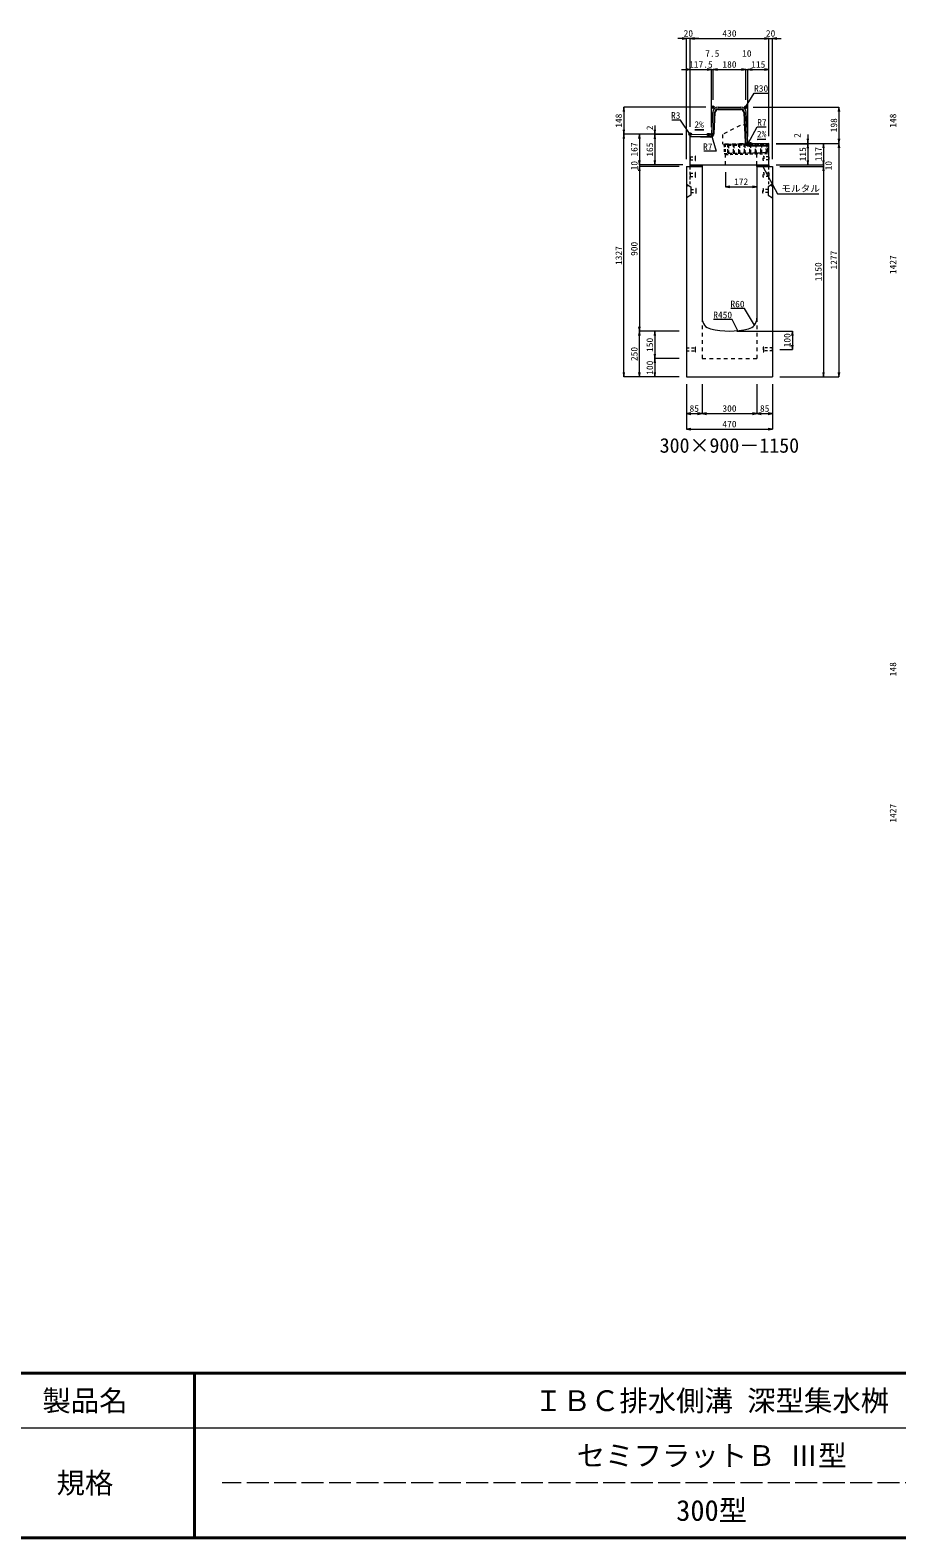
# Model space of a CAD drawing. Units: millimetres at full size. Extents: x -22536 to 51867, y -19720 to 38340.
# Drawn here: x 15075 to 19815, y 600 to 8846 of the extents above; entities that cross this region are included whole.
import ezdxf
from ezdxf.enums import TextEntityAlignment as Align

# ---------------------------------------------------------------- set-up
doc = ezdxf.new("R2010")
doc.units = ezdxf.units.MM
doc.header["$LTSCALE"] = 20
doc.header["$PDMODE"] = 32
doc.header["$PDSIZE"] = 10
for name, pattern in [('DASHED', [7.5, 6, -1.5]), ('USER1', [2, 1, -1]), ('USER2', [1.35, 0.75, -0.6])]:
    doc.linetypes.add(name, pattern=pattern)
for name, color, linetype, lineweight in [('インサート', 3, 'USER2', 9), ('グレーチング', 7, 'USER2', 5), ('モルタル', 7, 'Continuous', 9), ('受枠', 3, 'USER2', 9), ('図枠', 7, 'Continuous', 5), ('寸法線', 7, 'Continuous', 13), ('引出線', 4, 'Continuous', 13), ('本体', 2, 'Continuous', 13), ('目地', 132, 'Continuous', 5)]:
    doc.layers.add(name, color=color, linetype=linetype, lineweight=lineweight)
doc.layers.add('作業エリア', color=11, linetype='Continuous')
doc.layers.add('文字', color=7, linetype='Continuous')
doc.styles.add('ＭＳ ゴシック', font='')
doc.styles.add('ＭＳ 明朝', font='')
doc.styles.get('ＭＳ ゴシック').set_extended_font_data('MS Gothic')
doc.styles.get('ＭＳ 明朝').set_extended_font_data('MS Mincho')

# ---------------------------------------------------------------- blocks, each defined once
blk = doc.blocks.new('open_arrow')
at = {"color": 0, "linetype": 'Continuous', "lineweight": -2}
blk.add_lwpolyline([(7.5, 1.25), (0, 0), (7.5, -1.25)], dxfattribs=at)

msp = doc.modelspace()

# ---------------------------------------------------------------- hatches: boundary and pattern name
at = {"layer": 'モルタル'}
for points in [[(18750, 8100), (18750, 8110), (18685, 8110), (18685, 8100)], [(19115, 8100), (19115, 8110), (19050, 8110), (19050, 8100)]]:
    msp.add_hatch(color=256, dxfattribs=at).paths.add_polyline_path(points)

# ---------------------------------------------------------------- linework, layer by layer
at = {"layer": 'インサート'}
for p, q in [((18685, 8153.5), (18712, 8153.5)), ((18685, 8153.5), (18685, 8136.5)), ((18685, 8136.5), (18712, 8136.5)), ((18715, 8157.5), (18712, 8157.5)), ((18712, 8157.5), (18712, 8132.5)), ((18712, 8132.5), (18715, 8132.5)), ((18715, 8132.5), (18715, 8157.5)), ((19085, 8157.5), (19088, 8157.5)), ((19085, 8132.5), (19085, 8157.5)), ((19088, 8132.5), (19085, 8132.5)), ((19088, 8157.5), (19088, 8132.5)), ((19115, 8153.5), (19088, 8153.5)), ((19115, 8136.5), (19088, 8136.5)), ((19115, 8153.5), (19115, 8136.5)), ((18685, 8063.5), (18712, 8063.5)), ((18685, 8063.5), (18685, 8046.5)), ((18685, 8046.5), (18712, 8046.5)), ((18715, 8067.5), (18712, 8067.5)), ((18712, 8067.5), (18712, 8042.5)), ((18712, 8042.5), (18715, 8042.5)), ((18715, 8042.5), (18715, 8067.5)), ((19085, 8067.5), (19088, 8067.5)), ((19085, 8042.5), (19085, 8067.5)), ((19088, 8042.5), (19085, 8042.5)), ((19088, 8067.5), (19088, 8042.5)), ((19115, 8063.5), (19088, 8063.5)), ((19115, 8046.5), (19088, 8046.5)), ((19115, 8063.5), (19115, 8046.5)), ((18688.2, 7975.5), (18715.2, 7975.5)), ((18688.2, 7975.5), (18688.2, 7958.5)), ((18688.2, 7958.5), (18715.2, 7958.5)), ((18718.2, 7979.5), (18715.2, 7979.5)), ((18715.2, 7979.5), (18715.2, 7954.5)), ((18715.2, 7954.5), (18718.2, 7954.5)), ((18718.2, 7954.5), (18718.2, 7979.5)), ((19081.8, 7979.5), (19084.8, 7979.5)), ((19081.8, 7954.5), (19081.8, 7979.5)), ((19084.8, 7954.5), (19081.8, 7954.5)), ((19084.8, 7979.5), (19084.8, 7954.5)), ((19111.8, 7975.5), (19084.8, 7975.5)), ((19111.8, 7958.5), (19084.8, 7958.5)), ((19111.8, 7975.5), (19111.8, 7958.5)), ((18665, 7108.5), (18712, 7108.5)), ((18665, 7108.5), (18665, 7091.5)), ((18715, 7112.5), (18712, 7112.5)), ((18712, 7112.5), (18712, 7087.5)), ((18715, 7087.5), (18715, 7112.5)), ((19088, 7112.5), (19085, 7112.5)), ((19085, 7112.5), (19085, 7087.5)), ((19088, 7087.5), (19088, 7112.5)), ((19135, 7108.5), (19088, 7108.5)), ((19135, 7091.5), (19135, 7108.5)), ((18665, 7091.5), (18712, 7091.5)), ((18712, 7087.5), (18715, 7087.5)), ((19085, 7087.5), (19088, 7087.5)), ((19135, 7091.5), (19088, 7091.5))]:
    msp.add_line(p, q, dxfattribs=at)
at = {"layer": 'グレーチング'}
for p, q in [((18889.92, 8222.5), (19104.88, 8226.8)), ((18890.92, 8172.51), (19105.88, 8176.81)), ((18895.04, 8216.6), (18919.92, 8223.1)), ((18895.04, 8216.6), (18920.04, 8217.1)), ((18925.04, 8217.2), (18949.91, 8223.7)), ((18925.04, 8217.2), (18950.03, 8217.7)), ((18955.03, 8217.8), (18979.91, 8224.3)), ((18955.03, 8217.8), (18980.03, 8218.3)), ((18985.03, 8218.4), (19009.9, 8224.9)), ((18985.03, 8218.4), (19010.02, 8218.9)), ((19015.02, 8219), (19039.89, 8225.5)), ((19015.02, 8219), (19040.01, 8219.5)), ((19045.01, 8219.6), (19069.89, 8226.1)), ((19045.01, 8219.6), (19070.01, 8220.1)), ((19075.01, 8220.2), (19099.88, 8226.7)), ((19075.01, 8220.2), (19100, 8220.7))]:
    msp.add_line(p, q, dxfattribs=at)
for points in [[(18889.92, 8222.5), (18894.92, 8222.6), (18895.04, 8216.6), (18894.06, 8215.58), (18894.78, 8179.59), (18895.8, 8178.61), (18895.92, 8172.61), (18890.92, 8172.51), (18890.8, 8178.51), (18891.78, 8179.53), (18891.06, 8215.52), (18890.04, 8216.5)], [(18919.92, 8223.1), (18924.92, 8223.2), (18925.04, 8217.2), (18924.06, 8216.18), (18924.78, 8180.19), (18925.8, 8179.21), (18925.92, 8173.21), (18920.92, 8173.11), (18920.8, 8179.11), (18921.78, 8180.13), (18921.06, 8216.12), (18920.04, 8217.1)], [(18949.91, 8223.7), (18954.91, 8223.8), (18955.03, 8217.8), (18954.05, 8216.78), (18954.77, 8180.79), (18955.79, 8179.81), (18955.91, 8173.81), (18950.91, 8173.71), (18950.79, 8179.71), (18951.77, 8180.73), (18951.05, 8216.72), (18950.03, 8217.7)], [(18979.91, 8224.3), (18984.91, 8224.4), (18985.03, 8218.4), (18984.05, 8217.38), (18984.77, 8181.39), (18985.79, 8180.41), (18985.91, 8174.41), (18980.91, 8174.31), (18980.79, 8180.31), (18981.77, 8181.33), (18981.05, 8217.32), (18980.03, 8218.3)], [(19009.9, 8224.9), (19014.9, 8225), (19015.02, 8219), (19014.04, 8217.98), (19014.76, 8181.99), (19015.78, 8181.01), (19015.9, 8175.01), (19010.9, 8174.91), (19010.78, 8180.91), (19011.76, 8181.93), (19011.04, 8217.92), (19010.02, 8218.9)], [(19039.89, 8225.5), (19044.89, 8225.6), (19045.01, 8219.6), (19044.03, 8218.58), (19044.75, 8182.59), (19045.77, 8181.61), (19045.89, 8175.61), (19040.89, 8175.51), (19040.77, 8181.51), (19041.75, 8182.53), (19041.03, 8218.52), (19040.01, 8219.5)], [(19069.89, 8226.1), (19074.89, 8226.2), (19075.01, 8220.2), (19074.03, 8219.18), (19074.75, 8183.19), (19075.77, 8182.21), (19075.89, 8176.21), (19070.89, 8176.11), (19070.77, 8182.11), (19071.75, 8183.13), (19071.03, 8219.12), (19070.01, 8220.1)], [(19099.88, 8226.7), (19104.88, 8226.8), (19105, 8220.8), (19104.02, 8219.78), (19104.74, 8183.79), (19105.76, 8182.81), (19105.88, 8176.81), (19100.88, 8176.71), (19100.76, 8182.71), (19101.74, 8183.73), (19101.02, 8219.72), (19100, 8220.7)]]:
    msp.add_lwpolyline(points, close=True, dxfattribs=at)
at = {"layer": 'モルタル'}
for points in [[(18685, 8110), (18750, 8110), (18750, 8100), (18685, 8100)], [(19050, 8110), (19115, 8110), (19115, 8100), (19050, 8100)]]:
    msp.add_lwpolyline(points, close=True, dxfattribs=at)
at = {"layer": '作業エリア'}
for p in [(18810, 8425), (18990, 8425), (18685, 8277), (18785, 8275), (18802.5, 8275), (19000, 8225), (19015, 8225)]:
    msp.add_point(p, dxfattribs=at)
at = {"layer": '受枠'}
for p, q in [((18869.93, 8222.1), (19112.88, 8226.96)), ((18869.93, 8222.1), (18870.93, 8172.11)), ((18870.93, 8172.11), (19107.88, 8176.85)), ((18875.93, 8222.22), (18877.05, 8166.23)), ((18877.05, 8166.23), (19114, 8170.97)), ((19050.89, 8175.71), (19051.01, 8169.71)), ((19106.88, 8226.84), (19107.88, 8176.85)), ((19112.88, 8226.96), (19114, 8170.97))]:
    msp.add_line(p, q, dxfattribs=at)
at = {"layer": '図枠', "lineweight": 40}
for p, q in [((1200, 1500), (24600, 1500)), ((15975, 600), (15975, 1500)), ((1200, 600), (24600, 600))]:
    msp.add_line(p, q, dxfattribs=at)
at = {"layer": '図枠', "lineweight": 13}
msp.add_line((24600, 1200), (14775, 1200), dxfattribs=at)
at = {"layer": '図枠', "linetype": 'DASHED', "lineweight": 9}
msp.add_line((21480, 900), (16125, 900), dxfattribs=at)
at = {"layer": '寸法線'}
for p, q in [((18733, 8800.58), (18617, 8800.58)), ((18665, 8140), (18665, 8800.58)), ((18685, 8800.58), (19115, 8800.58)), ((18685, 8317), (18685, 8800.58)), ((18685, 8317), (18685, 8800.58)), ((19067, 8800.58), (19183, 8800.58)), ((19115, 8267), (19115, 8800.58)), ((19115, 8267), (19115, 8800.58)), ((19135, 8140), (19135, 8800.58)), ((18637, 8630.58), (18802.5, 8630.58)), ((18685, 8317), (18685, 8630.58)), ((18754.5, 8630.58), (18858, 8630.58)), ((18802.5, 8315), (18802.5, 8630.58)), ((18802.5, 8315), (18802.5, 8630.58)), ((18810, 8465), (18810, 8630.58)), ((18810, 8630.58), (18990, 8630.58)), ((18810, 8465), (18810, 8630.58)), ((18942, 8630.58), (19048, 8630.58)), ((18990, 8465), (18990, 8630.58)), ((18990, 8465), (18990, 8630.58)), ((19000, 8265), (19000, 8630.58)), ((19000, 8630.58), (19115, 8630.58)), ((19000, 8265), (19000, 8630.58)), ((19115, 8267), (19115, 8630.58)), ((18322.06, 8425), (18322.06, 8277)), ((18770, 8425), (18322.06, 8425)), ((19030, 8425), (19498.78, 8425)), ((19498.78, 8425), (19498.78, 8227)), ((18645, 8277), (18322.06, 8277)), ((18322.06, 6950), (18322.06, 8277)), ((18645, 8277), (18322.06, 8277)), ((18407.06, 8277), (18407.06, 8110)), ((18645, 8277), (18407.06, 8277)), ((18492.06, 8325), (18492.06, 8227)), ((18645, 8277), (18492.06, 8277)), ((18645, 8275), (18492.06, 8275)), ((18492.06, 8275), (18492.06, 8110)), ((18645, 8275), (18492.06, 8275)), ((19328.78, 8275), (19328.78, 8177)), ((19155, 8227), (19328.78, 8227)), ((19155, 8227), (19413.78, 8227)), ((19155, 8227), (19498.78, 8227)), ((19155, 8227), (19498.78, 8227)), ((19155, 8225), (19328.78, 8225)), ((19155, 8225), (19328.78, 8225)), ((19328.78, 8225), (19328.78, 8110)), ((19413.78, 8227), (19413.78, 8110)), ((19498.78, 8227), (19498.78, 6950)), ((18407.06, 8158), (18407.06, 8052)), ((18645, 8110), (18407.06, 8110)), ((18645, 8110), (18407.06, 8110)), ((18625, 8100), (18407.06, 8100)), ((18407.06, 8100), (18407.06, 7200)), ((18625, 8100), (18407.06, 8100)), ((18645, 8110), (18492.06, 8110)), ((19155, 8110), (19328.78, 8110)), ((19155, 8110), (19413.78, 8110)), ((19155, 8110), (19413.78, 8110)), ((19175, 8100), (19413.78, 8100)), ((19175, 8100), (19413.78, 8100)), ((19413.78, 8158), (19413.78, 8052)), ((19413.78, 8100), (19413.78, 6950)), ((18878, 8070), (18878, 7989.77)), ((18878, 7989.77), (19050, 7989.77)), ((18625, 7200), (18407.06, 7200)), ((18407.06, 6950), (18407.06, 7200)), ((18625, 7200), (18407.06, 7200)), ((18492.06, 7200), (18492.06, 7050)), ((18625, 7200), (18492.06, 7200)), ((18940, 7200), (19243.78, 7200)), ((19243.78, 7200), (19243.78, 7100)), ((19175, 7100), (19243.78, 7100)), ((18625, 7050), (18492.06, 7050)), ((18492.06, 7050), (18492.06, 6950)), ((18625, 7050), (18492.06, 7050)), ((18625, 6950), (18322.06, 6950)), ((18625, 6950), (18407.06, 6950)), ((18625, 6950), (18492.06, 6950)), ((19175, 6950), (19413.78, 6950)), ((19175, 6950), (19498.78, 6950)), ((18665, 6910), (18665, 6748.84)), ((18665, 6910), (18665, 6663.84)), ((18750, 6910), (18750, 6748.84)), ((18750, 6910), (18750, 6748.84)), ((19050, 6910), (19050, 6748.84)), ((19050, 6910), (19050, 6748.84)), ((19135, 6910), (19135, 6748.84)), ((19135, 6910), (19135, 6663.84)), ((18665, 6748.84), (18750, 6748.84)), ((18750, 6748.84), (19050, 6748.84)), ((19050, 6748.84), (19135, 6748.84)), ((18665, 6663.84), (19135, 6663.84))]:
    msp.add_line(p, q, dxfattribs=at)
at = {"layer": '引出線'}
for points in [[(18982.14, 8416.74), (19034.6, 8502.07), (19109.27, 8502.07)], [(18685.9, 8276.08), (18631.83, 8354.5), (18584.11, 8354.5)], [(18759.18, 8300.18), (18710.44, 8301.15), (18759.18, 8300.18)], [(18800.67, 8276.93), (18827.18, 8183.56), (18759.25, 8183.56)], [(19001.83, 8226.93), (19051.86, 8316.53), (19099.79, 8316.53)], [(19050.86, 8248.59), (19099.57, 8249.56), (19050.83, 8248.59)], [(19082.5, 8100), (19163.13, 7950.97), (19389.05, 7950.97)], [(18946.44, 7202.4), (18914.22, 7263.55), (18813.21, 7263.55)], [(19037.07, 7233.32), (18982.66, 7323.21), (18907.98, 7323.21)]]:
    msp.add_lwpolyline(points, dxfattribs=at)
at = {"layer": '本体'}
for p, q in [((18838.54, 8425), (18961.46, 8425)), ((18802.83, 8281.65), (18808.57, 8396.5)), ((18999.67, 8231.65), (18991.43, 8396.5)), ((18685, 8110), (18685, 8273.94)), ((18688.06, 8276.94), (18785, 8275)), ((18785, 8275), (18795.84, 8275)), ((19015, 8225), (19006.66, 8225)), ((19115, 8227), (19015, 8225)), ((19115, 8110), (19115, 8227)), ((18665, 8100), (18665, 6950)), ((18665, 8100), (18750, 8100)), ((18685, 8110), (19115, 8110)), ((18750, 8100), (18750, 7270.53)), ((19050, 8100), (19135, 8100)), ((19050, 8100), (19050, 7270.53)), ((19135, 8100), (19135, 6950)), ((18665, 6950), (19135, 6950))]:
    msp.add_line(p, q, dxfattribs=at)
at = {"layer": '本体', "linetype": 'USER1'}
for p, q in [((18958, 8325), (18861, 8275)), ((18861, 8275), (18861, 8221.92)), ((18994.85, 8328), (18958, 8325)), ((19015, 8225), (18861, 8221.92)), ((18878, 8110), (18878, 8172.25)), ((19050, 8110), (19050, 8175.69))]:
    msp.add_line(p, q, dxfattribs=at)
at = {"layer": '本体', "linetype": 'USER2', "lineweight": 9}
for p, q in [((18685, 8003), (18685, 8100)), ((19115, 8003), (19115, 8100)), ((18665, 7990.5), (18685, 8003)), ((19135, 7990.5), (19115, 8003))]:
    msp.add_line(p, q, dxfattribs=at)
at = {"layer": '本体', "lineweight": 9}
for p, q in [((18665, 8004), (18688.2, 7989.5)), ((19134.58, 8003.74), (19111.8, 7989.5)), ((18688.2, 7944.5), (18665, 7930)), ((18688.2, 7989.5), (18688.2, 7944.5)), ((19111.8, 7989.5), (19111.8, 7944.5)), ((19111.8, 7944.5), (19135, 7930))]:
    msp.add_line(p, q, dxfattribs=at)
at = {"layer": '本体', "linetype": 'USER1', "lineweight": 15}
for p, q in [((18750, 7270.53), (18750, 7050)), ((19050, 7270.53), (19050, 7050)), ((18750, 7050), (19050, 7050))]:
    msp.add_line(p, q, dxfattribs=at)
at = {"layer": '本体'}
for centre, radius, start, end in [((18838.54, 8395), 30, 90, 177.13759), ((18961.46, 8395), 30, 2.86241, 90), ((18688, 8273.94), 3, 88.85424, 180), ((18795.84, 8282), 7, 270, 357.13759), ((19006.66, 8232), 7, 182.86241, 270), ((18810, 7270.53), 60, 180, 256.65764), ((18990, 7270.53), 60, 283.34236, 0), ((18900, 7650), 450, 256.65764, 283.34236)]:
    msp.add_arc(centre, radius, start, end, dxfattribs=at)
at = {"layer": '目地'}
for p, q in [((18838.54, 8415), (18961.46, 8415)), ((18838.54, 8412), (18961.46, 8412)), ((18812.81, 8280.94), (18818.56, 8396)), ((18815.81, 8280.79), (18821.56, 8395.85)), ((18978.44, 8395.85), (18986.69, 8230.84)), ((18981.44, 8396), (18989.69, 8230.99)), ((18685, 8267), (18795.49, 8264.79)), ((18685, 8264), (18795.43, 8261.79)), ((19007.01, 8214.84), (19115, 8217)), ((19007.07, 8211.84), (19115, 8214))]:
    msp.add_line(p, q, dxfattribs=at)
for centre, radius, start, end in [((18838.54, 8395), 20, 90, 177.13759), ((18838.54, 8395), 17, 90, 177.13759), ((18961.46, 8395), 20, 2.86241, 90), ((18961.46, 8395), 17, 2.86241, 90), ((18795.83, 8281.78), 20, 268.85424, 357.13759), ((18795.83, 8281.78), 17, 268.85424, 357.13759), ((19006.67, 8231.83), 20, 182.86241, 271.14576), ((19006.67, 8231.83), 17, 182.86241, 271.14576)]:
    msp.add_arc(centre, radius, start, end, dxfattribs=at)

# ---------------------------------------------------------------- block references
at = {"layer": '寸法線', "xscale": 3.2, "yscale": 3.2}
for p, rotation in [((18665, 8800.58), 180), ((19115, 8800.58), 180), ((19115, 8800.58), 180), ((18685, 8630.58), 180), ((18802.5, 8630.58), 180), ((18802.5, 8630.58), 180), ((18990, 8630.58), 180), ((18990, 8630.58), 180), ((19115, 8630.58), 180), ((18322.06, 8425), 270), ((19498.78, 8425), 270), ((18322.06, 8277), 90), ((18322.06, 8277), 270), ((18407.06, 8277), 270), ((18492.06, 8277), 90), ((18492.06, 8275), 270), ((18492.06, 8275), 270), ((19328.78, 8227), 90), ((19498.78, 8227), 90), ((19328.78, 8225), 270), ((19328.78, 8225), 270), ((19413.78, 8227), 270), ((19498.78, 8227), 270), ((18407.06, 8110), 90), ((18407.06, 8110), 90), ((18407.06, 8100), 270), ((18407.06, 8100), 270), ((18492.06, 8110), 90), ((19328.78, 8110), 90), ((19413.78, 8110), 90), ((19413.78, 8110), 90), ((19413.78, 8100), 270), ((19413.78, 8100), 270), ((19050, 7989.77), 180), ((18407.06, 7200), 90), ((18407.06, 7200), 270), ((18492.06, 7200), 270), ((19243.78, 7200), 270), ((19243.78, 7100), 90), ((18492.06, 7050), 90), ((18492.06, 7050), 270), ((18322.06, 6950), 90), ((18407.06, 6950), 90), ((18492.06, 6950), 90), ((19413.78, 6950), 90), ((19498.78, 6950), 90), ((18750, 6748.84), 180), ((19050, 6748.84), 180), ((19135, 6748.84), 180), ((19135, 6663.84), 180)]:
    msp.add_blockref('open_arrow', p, dxfattribs=dict(at, rotation=rotation))
for p in [(18685, 8800.58), (18685, 8800.58), (19135, 8800.58), (18810, 8630.58), (18810, 8630.58), (19000, 8630.58), (19000, 8630.58), (18878, 7989.77), (18665, 6748.84), (18750, 6748.84), (19050, 6748.84), (18665, 6663.84)]:
    msp.add_blockref('open_arrow', p, dxfattribs=at)
at = {"layer": '引出線', "xscale": 0.0533, "yscale": 0.0533}
for p, rotation in [((18982.14, 8416.74), 58.4), ((18685.9, 8276.08), 124.6), ((18759.18, 8300.18), 178.9), ((18800.67, 8276.93), 285.9), ((19050.86, 8248.59), 1.1), ((19001.83, 8226.93), 60.8), ((19082.5, 8100), 298.4), ((18946.44, 7202.4), 117.8), ((19037.07, 7233.32), 121.2)]:
    msp.add_blockref('open_arrow', p, dxfattribs=dict(at, rotation=rotation))

# ---------------------------------------------------------------- texts
at = {"layer": '図枠', "style": 'ＭＳ ゴシック'}
for s, p in [('製品名', (15375, 1350)), ('ＩＢＣ排水側溝 深型集水桝', (18802.5, 1350)), ('セミフラットＢ Ⅲ型', (18802.5, 1050)), ('規格', (15375, 900)), ('300型', (18802.5, 750))]:
    msp.add_text(s, height=113.9, dxfattribs=at).set_placement(p, align=Align.MIDDLE_CENTER)
at = {"layer": '寸法線', "style": 'ＭＳ 明朝', "width": 1.05}
for s, p in [('20', (18675, 8828.58)), ('430', (18900, 8828.58)), ('20', (19125, 8828.58)), ('117.5', (18743.75, 8658.58)), ('7.5', (18806.25, 8718.58)), ('180', (18900, 8658.58)), ('10', (18995, 8718.58)), ('115', (19057.5, 8658.58)), ('172', (18964, 8017.77)), ('85', (18707.5, 6776.84)), ('300', (18900, 6776.84)), ('85', (19092.5, 6776.84)), ('470', (18900, 6691.84))]:
    msp.add_text(s, height=36.03, dxfattribs=at).set_placement(p, align=Align.MIDDLE_CENTER)
for s, p in [('148', (18294.06, 8351)), ('198', (19470.78, 8326)), ('148', (19794.06, 8351)), ('2', (18464.06, 8311.82)), ('2', (19270.78, 8270.34)), ('167', (18379.06, 8193.5)), ('165', (18464.06, 8192.5)), ('115', (19300.78, 8167.5)), ('117', (19385.78, 8168.5)), ('10', (18379.06, 8105)), ('10', (19441.78, 8105)), ('900', (18379.06, 7650)), ('1327', (18294.06, 7613.5)), ('1277', (19470.78, 7588.5)), ('1427', (19794.06, 7563.5)), ('1150', (19385.78, 7525)), ('100', (19215.78, 7150)), ('250', (18379.06, 7075)), ('150', (18464.06, 7125)), ('100', (18464.06, 7000)), ('148', (19794.06, 5351)), ('1427', (19794.06, 4563.5))]:
    msp.add_text(s, height=36.03, rotation=90, dxfattribs=at).set_placement(p, align=Align.MIDDLE_CENTER)
at = {"layer": '引出線', "style": 'ＭＳ 明朝', "width": 1.05}
for s, p in [('R30', (19034.6, 8545.27)), ('R7', (19051.86, 8359.73)), ('モルタル', (19183.13, 7998.08))]:
    msp.add_text(s, height=36.03, dxfattribs=at).set_placement(p, align=Align.TOP_LEFT)
for s, p in [('R3', (18631.83, 8397.7)), ('R7', (18807.18, 8226.76)), ('R60', (18982.66, 7366.41)), ('R450', (18914.22, 7306.75))]:
    msp.add_text(s, height=36.03, dxfattribs=at).set_placement(p, align=Align.TOP_RIGHT)
msp.add_text('2%', height=36.03, rotation=358.854, dxfattribs=at).set_placement((18760.12, 8347.07), align=Align.TOP_RIGHT)
msp.add_text('2%', height=36.03, rotation=1.146, dxfattribs=at).set_placement((19049.89, 8295.48), align=Align.TOP_LEFT)
at = {"layer": '文字', "style": 'ＭＳ 明朝'}
msp.add_text('300×900－1150', height=80.06, dxfattribs=at).set_placement((18899.52, 6575.03), align=Align.MIDDLE_CENTER)

doc.saveas('drawing.dxf')
